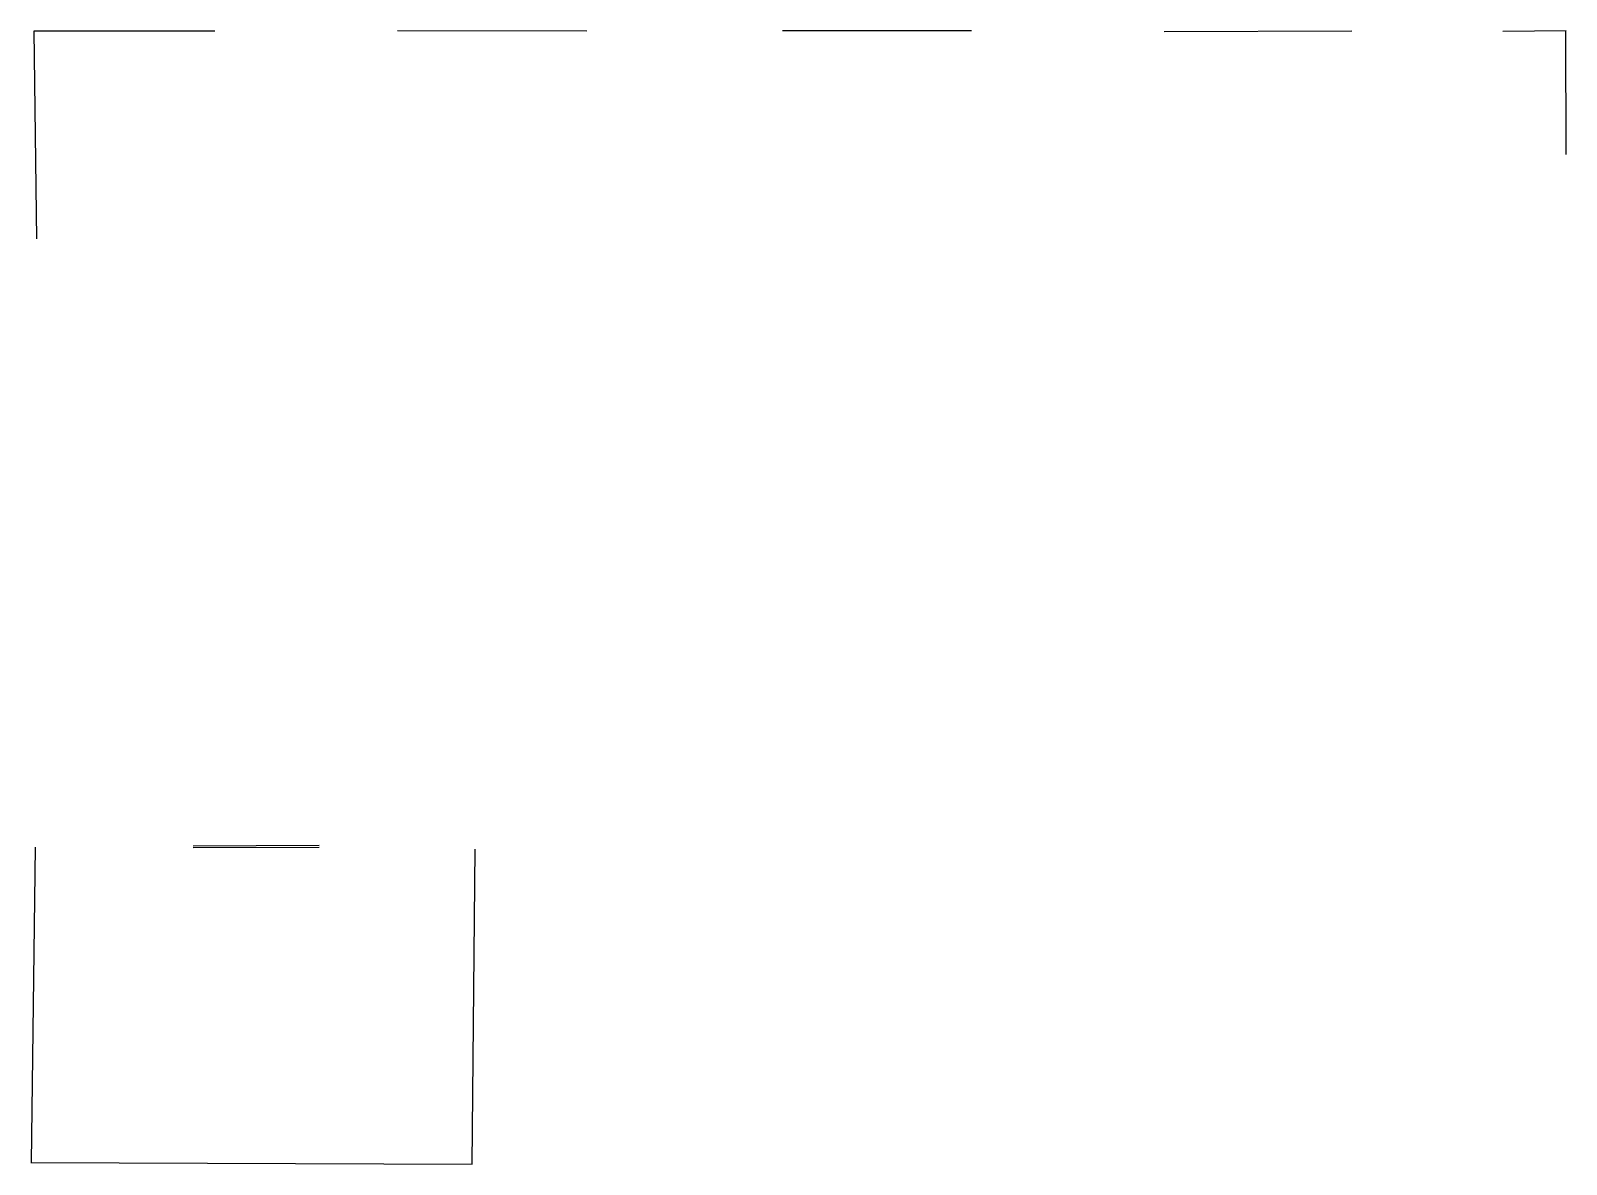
# Model space of a CAD drawing. Header units: metres. Extents: x -7.5 to 16.8, y -9.2 to 8.8.
import ezdxf

# ---------------------------------------------------------------- set-up
doc = ezdxf.new("R2010")
doc.units = ezdxf.units.M
doc.header["$MEASUREMENT"] = 0

msp = doc.modelspace()

# ---------------------------------------------------------------- linework, layer by layer
for p, q in [((-4.606, 8.781), (-7.475, 8.78)), ((-7.475, 8.78), (-7.435, 5.486)), ((1.291, 8.781), (-1.708, 8.786)), ((7.392, 8.79), (4.395, 8.786)), ((13.422, 8.784), (10.445, 8.774)), ((16.818, 8.786), (15.818, 8.776)), ((16.822, 6.826), (16.817, 8.786)), ((-4.949, -4.138), (-2.951, -4.132)), ((-7.455, -4.159), (-7.52, -9.157)), ((-2.951, -4.165), (-4.949, -4.172)), ((-0.526, -9.189), (-0.479, -4.195)), ((-7.525, -9.164), (-0.524, -9.192))]:
    msp.add_line(p, q)

doc.saveas('drawing.dxf')
